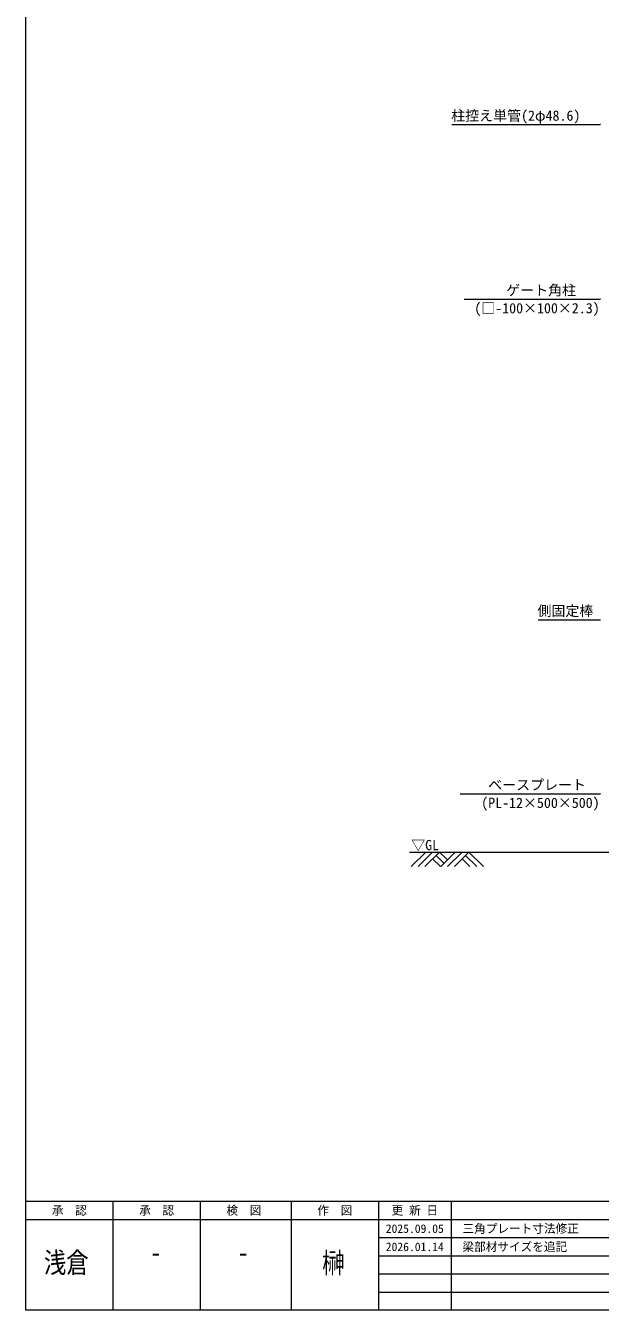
# Model space of a CAD drawing. Units: millimetres, scale not verified. Extents: x -69980 to -49855, y -14438 to 14438.
# Drawn here: x -69980 to -66030, y -14438 to -5608 of the extents above; entities that cross this region are included whole.
import ezdxf
from ezdxf.enums import TextEntityAlignment as Align

# ---------------------------------------------------------------- set-up
doc = ezdxf.new("R2010")
doc.units = ezdxf.units.MM
doc.header["$LTSCALE"] = 38
for name, color, linetype, lineweight in [('0-5_ﾍﾞｰｽﾗｲﾝ', 5, 'Continuous', 18), ('0-A_図面枠', 7, 'Continuous', 18), ('1-7_文字', 7, 'Continuous', 18)]:
    doc.layers.add(name, color=color, linetype=linetype, lineweight=lineweight)
doc.styles.add('ＭＳ ゴシック', font='')
doc.styles.get('ＭＳ ゴシック').set_extended_font_data('MS Gothic')

msp = doc.modelspace()

# ---------------------------------------------------------------- linework, layer by layer
at = {"layer": '0-5_ﾍﾞｰｽﾗｲﾝ'}
msp.add_line((-67341.7, -11287.5), (-60630.2, -11287.5), dxfattribs=at)
at = {"layer": '0-A_図面枠'}
for p, q in [((-69980.2, -13687.5), (-49855.2, -13687.5)), ((-69380.2, -13687.5), (-69380.2, -14437.5)), ((-68780.2, -13687.5), (-68780.2, -14437.5)), ((-68155.2, -13687.5), (-68155.2, -14437.5)), ((-67555.2, -13687.5), (-67555.2, -14437.5)), ((-67055.2, -13687.5), (-67055.2, -14437.5)), ((-69980.2, -13812.5), (-62005.2, -13812.5)), ((-67555.2, -13937.5), (-62005.2, -13937.5)), ((-67555.2, -14062.5), (-62005.2, -14062.5)), ((-67555.2, -14187.5), (-62005.2, -14187.5)), ((-67555.2, -14312.5), (-62005.2, -14312.5))]:
    msp.add_line(p, q, dxfattribs=at)
msp.add_lwpolyline([(-69980.2, -562.5), (-49855.2, -562.5), (-49855.2, -14437.5), (-69980.2, -14437.5)], close=True, dxfattribs=at)
at = {"layer": '1-7_文字'}
for p, q in [((-67050.03, -6287.5), (-66030.55, -6287.5)), ((-66030.2, -6287.5), (-66030.55, -6287.5)), ((-66965.23, -7487.5), (-66030.55, -7487.5)), ((-66030.2, -7487.5), (-66030.55, -7487.5)), ((-66458.62, -9691.55), (-66030.2, -9691.55)), ((-66992.93, -10887.5), (-66030.55, -10887.5)), ((-66030.2, -10887.5), (-66030.55, -10887.5)), ((-67229.97, -11287.5), (-67330.2, -11387.73)), ((-67182.73, -11287.5), (-67282.95, -11387.73)), ((-67135.48, -11287.5), (-67235.7, -11387.73)), ((-67135.48, -11287.5), (-67081.47, -11341.5)), ((-67027.47, -11287.5), (-67127.7, -11387.73)), ((-66980.23, -11287.5), (-67080.45, -11387.73)), ((-66932.98, -11287.5), (-67033.2, -11387.73)), ((-66932.98, -11287.5), (-66832.72, -11387.73)), ((-67182.73, -11334.75), (-67129.72, -11387.73)), ((-67159.1, -11311.12), (-67105.1, -11365.12)), ((-66980.23, -11334.75), (-66927.23, -11387.73)), ((-66956.6, -11311.12), (-66879.98, -11387.73))]:
    msp.add_line(p, q, dxfattribs=at)

# ---------------------------------------------------------------- texts
at = {"layer": '0-A_図面枠', "style": 'ＭＳ ゴシック'}
for s, p in [('承\u3000認', (-69800.2, -13798)), ('承\u3000認', (-69200.2, -13798)), ('検\u3000図', (-68600.2, -13798)), ('作\u3000図', (-67975.2, -13798)), ('更 新 日', (-67465.2, -13798)), ('2025.09.05', (-67505.2, -13923)), ('三角プレート寸法修正 ', (-66978, -13923)), ('2026.01.14', (-67505.2, -14048)), ('梁部材サイズを追記', (-66978, -14048))]:
    msp.add_text(s, height=58.65, dxfattribs=at).set_placement(p, align=Align.BOTTOM_LEFT)
at = {"layer": '0-A_図面枠', "style": 'ＭＳ ゴシック', "width": 0.8}
for s, p in [('浅倉', (-69854.75, -14222.17)), ('榊', (-67942.48, -14223.88)), ('-', (-69123.82, -14151.03)), ('-', (-68523.82, -14151.03))]:
    msp.add_text(s, height=140.8, dxfattribs=at).set_placement(p, align=Align.BOTTOM_LEFT)
at = {"layer": '1-7_文字', "style": 'ＭＳ ゴシック'}
for s, p in [('柱控え単管(2φ48.6)\u3000\u3000', (-67055.15, -6282.1)), ('\u3000\u3000\u3000ゲート角柱\u3000\u3000\u3000\u3000', (-66965.23, -7482.1)), ('(□-100×100×2.3)', (-66896.55, -7605.57)), ('側固定棒', (-66462.45, -9686.15)), ('\u3000\u3000ベースプレート\u3000\u3000\u3000', (-66992.93, -10882.1)), ('(PL-12×500×500)', (-66848.9, -11005.58)), ('▽GL', (-67330.2, -11296.1))]:
    msp.add_text(s, height=70.38, dxfattribs=at).set_placement(p, align=Align.BOTTOM_LEFT)

doc.saveas('drawing.dxf')
